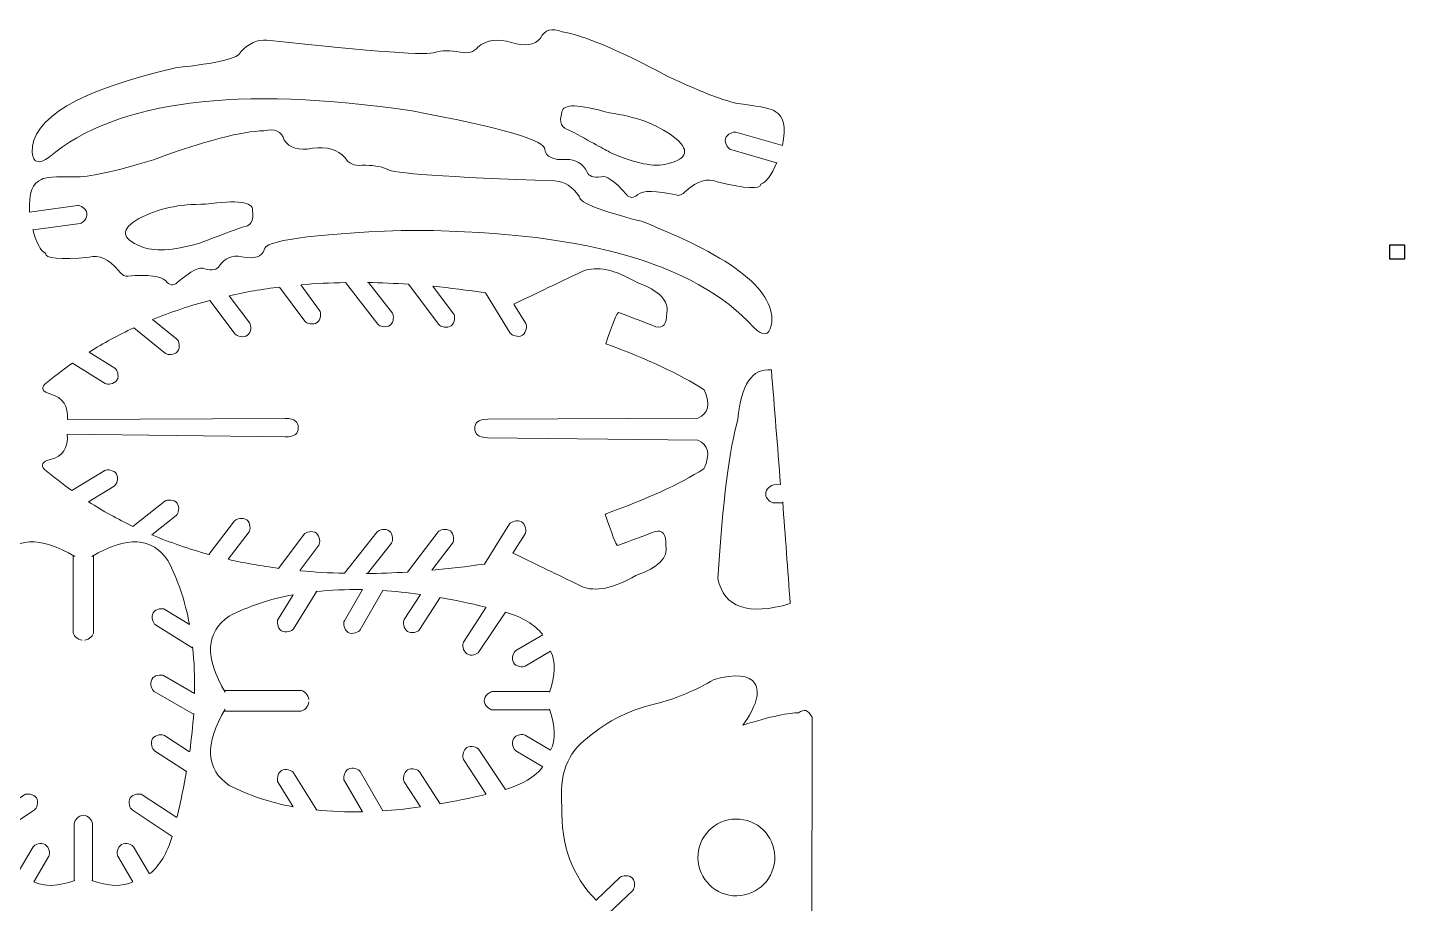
# Model space of a CAD drawing. Header units: inches. Extents: x -21 to 9.5, y -5.9 to 17.7.
# Drawn here: x -6.04 to 9.49, y 7.78 to 17.67 of the extents above; entities that cross this region are included whole.
import ezdxf

# ---------------------------------------------------------------- set-up
doc = ezdxf.new("R2010")
doc.units = ezdxf.units.IN
doc.header["$MEASUREMENT"] = 0
doc.header["$XCLIPFRAME"] = 0
doc.layers.add('Layer 1', color=7, linetype='Continuous')
picture_1 = doc.add_image_def('image1.png', size_in_pixel=(864, 847))

msp = doc.modelspace()

# ---------------------------------------------------------------- linework, layer by layer
at = {"layer": 'Layer 1', "color": 1, "lineweight": 9}
for points, knots in [([(2.475, 16.333), (2.52, 16.552), (2.49, 16.663), (2.394, 16.717), (2.394, 16.717), (2.365, 16.746), (2.245, 16.773), (2.033, 16.799), (2.033, 16.799), (1.877, 16.814), (1.591, 16.921), (1.175, 17.117), (1.175, 17.117), (0.623, 17.414), (0.228, 17.58), (-0.01, 17.616), (-0.01, 17.616), (-0.127, 17.665), (-0.208, 17.642), (-0.252, 17.544), (-0.252, 17.544), (-0.32, 17.464), (-0.43, 17.449), (-0.581, 17.498), (-0.581, 17.498), (-0.736, 17.544), (-0.862, 17.526), (-0.959, 17.445), (-0.959, 17.445), (-1.004, 17.386), (-1.07, 17.368), (-1.159, 17.388), (-1.159, 17.388), (-1.271, 17.408), (-1.367, 17.407), (-1.448, 17.385), (-1.448, 17.385), (-1.494, 17.345), (-2.125, 17.391), (-3.339, 17.523), (-3.339, 17.523), (-3.446, 17.532), (-3.546, 17.486), (-3.639, 17.384), (-3.639, 17.384), (-3.65, 17.319), (-3.893, 17.261), (-4.369, 17.211), (-4.369, 17.211), (-5.463, 16.956), (-6.001, 16.638), (-5.985, 16.255), (-5.985, 16.255), (-5.976, 16.135), (-5.912, 16.118), (-5.793, 16.203), (-5.793, 16.203), (-5.036, 16.841), (-3.672, 17.015), (-1.701, 16.724)], [0, 0, 0, 0, 0.066667, 0.066667, 0.066667, 0.066667, 0.133333, 0.133333, 0.133333, 0.133333, 0.2, 0.2, 0.2, 0.2, 0.266667, 0.266667, 0.266667, 0.266667, 0.333333, 0.333333, 0.333333, 0.333333, 0.4, 0.4, 0.4, 0.4, 0.466667, 0.466667, 0.466667, 0.466667, 0.533333, 0.533333, 0.533333, 0.533333, 0.6, 0.6, 0.6, 0.6, 0.666667, 0.666667, 0.666667, 0.666667, 0.733333, 0.733333, 0.733333, 0.733333, 0.8, 0.8, 0.8, 0.8, 0.866667, 0.866667, 0.866667, 0.866667, 0.933333, 0.933333, 0.933333, 0.933333, 1, 1, 1, 1]), ([(1.176, 16.128), (1.412, 16.184), (1.435, 16.286), (1.244, 16.435), (1.244, 16.435), (1.056, 16.576), (0.816, 16.665), (0.523, 16.701), (0.523, 16.701), (0.175, 16.804), (-0.003, 16.807), (-0.012, 16.709), (-0.012, 16.709), (-0.047, 16.595), (-0.017, 16.527), (0.079, 16.505), (0.079, 16.505), (0.318, 16.373), (0.471, 16.289), (0.54, 16.252), (0.54, 16.252), (0.819, 16.129), (1.031, 16.087), (1.176, 16.128)], [0, 0, 0, 0, 0.166667, 0.166667, 0.166667, 0.166667, 0.333333, 0.333333, 0.333333, 0.333333, 0.5, 0.5, 0.5, 0.5, 0.666667, 0.666667, 0.666667, 0.666667, 0.833333, 0.833333, 0.833333, 0.833333, 1, 1, 1, 1]), ([(-1.701, 16.724), (-0.685, 16.534), (-0.186, 16.389), (-0.204, 16.288), (-0.204, 16.288), (-0.192, 16.205), (-0.112, 16.167), (0.037, 16.175), (0.037, 16.175), (0.145, 16.179), (0.223, 16.132), (0.272, 16.034), (0.272, 16.034), (0.289, 15.988), (0.341, 15.97), (0.429, 15.979), (0.429, 15.979), (0.484, 16.003), (0.579, 15.937), (0.715, 15.781), (0.715, 15.781), (0.753, 15.738), (0.796, 15.738), (0.845, 15.781), (0.845, 15.781), (0.904, 15.829), (1.048, 15.827), (1.276, 15.776), (1.276, 15.776), (1.303, 15.761), (1.34, 15.776), (1.389, 15.823), (1.389, 15.823), (1.515, 15.935), (1.632, 15.969), (1.738, 15.924), (1.738, 15.924), (2.065, 15.846), (2.229, 15.837), (2.231, 15.897), (2.231, 15.897), (2.29, 15.916), (2.35, 15.998), (2.41, 16.143)], [0, 0, 0, 0, 0.090909, 0.090909, 0.090909, 0.090909, 0.181818, 0.181818, 0.181818, 0.181818, 0.272727, 0.272727, 0.272727, 0.272727, 0.363636, 0.363636, 0.363636, 0.363636, 0.454545, 0.454545, 0.454545, 0.454545, 0.545455, 0.545455, 0.545455, 0.545455, 0.636364, 0.636364, 0.636364, 0.636364, 0.727273, 0.727273, 0.727273, 0.727273, 0.818182, 0.818182, 0.818182, 0.818182, 0.909091, 0.909091, 0.909091, 0.909091, 1, 1, 1, 1]), ([(-6.015, 15.583), (-6.028, 15.806), (-5.982, 15.912), (-5.879, 15.951), (-5.879, 15.951), (-5.847, 15.976), (-5.724, 15.986), (-5.511, 15.981), (-5.511, 15.981), (-5.354, 15.974), (-5.056, 16.039), (-4.616, 16.174), (-4.616, 16.174), (-4.028, 16.389), (-3.613, 16.498), (-3.373, 16.499), (-3.373, 16.499), (-3.25, 16.532), (-3.173, 16.497), (-3.142, 16.394), (-3.142, 16.394), (-3.087, 16.305), (-2.98, 16.274), (-2.823, 16.302), (-2.823, 16.302), (-2.664, 16.325), (-2.542, 16.289), (-2.457, 16.195), (-2.457, 16.195), (-2.421, 16.131), (-2.358, 16.103), (-2.267, 16.111), (-2.267, 16.111), (-2.154, 16.114), (-2.058, 16.099), (-1.982, 16.067), (-1.982, 16.067), (-1.941, 16.021), (-1.311, 15.977), (-0.09, 15.934), (-0.09, 15.934), (0.017, 15.928), (0.109, 15.868), (0.187, 15.754), (0.187, 15.754), (0.189, 15.688), (0.421, 15.596), (0.885, 15.479), (0.885, 15.479), (1.932, 15.071), (2.419, 14.679), (2.349, 14.303), (2.349, 14.303), (2.322, 14.186), (2.256, 14.177), (2.151, 14.279), (2.151, 14.279), (1.492, 15.018), (0.167, 15.384), (-1.825, 15.376)], [0, 0, 0, 0, 0.066667, 0.066667, 0.066667, 0.066667, 0.133333, 0.133333, 0.133333, 0.133333, 0.2, 0.2, 0.2, 0.2, 0.266667, 0.266667, 0.266667, 0.266667, 0.333333, 0.333333, 0.333333, 0.333333, 0.4, 0.4, 0.4, 0.4, 0.466667, 0.466667, 0.466667, 0.466667, 0.533333, 0.533333, 0.533333, 0.533333, 0.6, 0.6, 0.6, 0.6, 0.666667, 0.666667, 0.666667, 0.666667, 0.733333, 0.733333, 0.733333, 0.733333, 0.8, 0.8, 0.8, 0.8, 0.866667, 0.866667, 0.866667, 0.866667, 0.933333, 0.933333, 0.933333, 0.933333, 1, 1, 1, 1]), ([(2.475, 16.333), (2.475, 16.333), (1.951, 16.484), (1.951, 16.484), (1.951, 16.484), (1.923, 16.492), (1.849, 16.465), (1.834, 16.411), (1.834, 16.411), (1.834, 16.411), (1.834, 16.411), (1.834, 16.411), (1.834, 16.411), (1.818, 16.357), (1.866, 16.295), (1.894, 16.287), (1.894, 16.287), (1.894, 16.287), (2.408, 16.139), (2.408, 16.139)], [0, 0, 0, 0, 0.2, 0.2, 0.2, 0.2, 0.4, 0.4, 0.4, 0.4, 0.6, 0.6, 0.6, 0.6, 0.8, 0.8, 0.8, 0.8, 1, 1, 1, 1]), ([(-4.758, 15.195), (-4.984, 15.284), (-4.992, 15.389), (-4.781, 15.509), (-4.781, 15.509), (-4.575, 15.622), (-4.325, 15.676), (-4.03, 15.67), (-4.03, 15.67), (-3.671, 15.722), (-3.494, 15.699), (-3.5, 15.602), (-3.5, 15.602), (-3.481, 15.484), (-3.52, 15.42), (-3.618, 15.413), (-3.618, 15.413), (-3.873, 15.316), (-4.037, 15.254), (-4.11, 15.228), (-4.11, 15.228), (-4.404, 15.145), (-4.62, 15.134), (-4.758, 15.195)], [0, 0, 0, 0, 0.166667, 0.166667, 0.166667, 0.166667, 0.333333, 0.333333, 0.333333, 0.333333, 0.5, 0.5, 0.5, 0.5, 0.666667, 0.666667, 0.666667, 0.666667, 0.833333, 0.833333, 0.833333, 0.833333, 1, 1, 1, 1]), ([(-6.015, 15.583), (-6.015, 15.583), (-5.474, 15.658), (-5.474, 15.658), (-5.474, 15.658), (-5.445, 15.662), (-5.376, 15.625), (-5.368, 15.569), (-5.368, 15.569), (-5.368, 15.569), (-5.368, 15.569), (-5.368, 15.569), (-5.368, 15.569), (-5.361, 15.513), (-5.417, 15.458), (-5.446, 15.454), (-5.446, 15.454), (-5.446, 15.454), (-5.976, 15.381), (-5.976, 15.381)], [0, 0, 0, 0, 0.2, 0.2, 0.2, 0.2, 0.4, 0.4, 0.4, 0.4, 0.6, 0.6, 0.6, 0.6, 0.8, 0.8, 0.8, 0.8, 1, 1, 1, 1]), ([(-1.825, 15.376), (-2.858, 15.333), (-3.373, 15.26), (-3.369, 15.157), (-3.369, 15.157), (-3.392, 15.077), (-3.477, 15.05), (-3.623, 15.079), (-3.623, 15.079), (-3.73, 15.099), (-3.814, 15.064), (-3.876, 14.974), (-3.876, 14.974), (-3.899, 14.931), (-3.954, 14.92), (-4.04, 14.942), (-4.04, 14.942), (-4.09, 14.973), (-4.194, 14.921), (-4.351, 14.786), (-4.351, 14.786), (-4.394, 14.749), (-4.437, 14.755), (-4.48, 14.805), (-4.48, 14.805), (-4.531, 14.861), (-4.674, 14.879), (-4.907, 14.861), (-4.907, 14.861), (-4.936, 14.85), (-4.97, 14.871), (-5.012, 14.923), (-5.012, 14.923), (-5.121, 15.053), (-5.231, 15.103), (-5.343, 15.073), (-5.343, 15.073), (-5.677, 15.043), (-5.841, 15.057), (-5.835, 15.117), (-5.835, 15.117), (-5.89, 15.144), (-5.938, 15.233), (-5.977, 15.385)], [0, 0, 0, 0, 0.090909, 0.090909, 0.090909, 0.090909, 0.181818, 0.181818, 0.181818, 0.181818, 0.272727, 0.272727, 0.272727, 0.272727, 0.363636, 0.363636, 0.363636, 0.363636, 0.454545, 0.454545, 0.454545, 0.454545, 0.545455, 0.545455, 0.545455, 0.545455, 0.636364, 0.636364, 0.636364, 0.636364, 0.727273, 0.727273, 0.727273, 0.727273, 0.818182, 0.818182, 0.818182, 0.818182, 0.909091, 0.909091, 0.909091, 0.909091, 1, 1, 1, 1]), ([(1.17, 14.445), (1.198, 14.583), (1.086, 14.697), (0.836, 14.787), (0.836, 14.787), (0.584, 14.936), (0.38, 14.979), (0.224, 14.915), (0.224, 14.915), (-0.1, 14.761), (-0.23, 14.699), (-0.554, 14.545)], [0, 0, 0, 0, 0.333333, 0.333333, 0.333333, 0.333333, 0.666667, 0.666667, 0.666667, 0.666667, 1, 1, 1, 1]), ([(-2.957, 14.761), (-2.957, 14.761), (-2.744, 14.472), (-2.744, 14.472), (-2.744, 14.472), (-2.727, 14.448), (-2.726, 14.37), (-2.772, 14.336), (-2.772, 14.336), (-2.772, 14.336), (-2.772, 14.336), (-2.772, 14.336), (-2.772, 14.336), (-2.817, 14.303), (-2.892, 14.326), (-2.909, 14.35), (-2.909, 14.35), (-2.909, 14.35), (-3.195, 14.736), (-3.195, 14.736)], [0, 0, 0, 0, 0.2, 0.2, 0.2, 0.2, 0.4, 0.4, 0.4, 0.4, 0.6, 0.6, 0.6, 0.6, 0.8, 0.8, 0.8, 0.8, 1, 1, 1, 1]), ([(-2.192, 14.787), (-2.192, 14.787), (-1.924, 14.443), (-1.924, 14.443), (-1.924, 14.443), (-1.906, 14.42), (-1.904, 14.341), (-1.949, 14.307), (-1.949, 14.307), (-1.949, 14.307), (-1.949, 14.307), (-1.949, 14.307), (-1.949, 14.307), (-1.993, 14.272), (-2.069, 14.294), (-2.086, 14.316), (-2.086, 14.316), (-2.086, 14.316), (-2.453, 14.787), (-2.453, 14.787)], [0, 0, 0, 0, 0.2, 0.2, 0.2, 0.2, 0.4, 0.4, 0.4, 0.4, 0.6, 0.6, 0.6, 0.6, 0.8, 0.8, 0.8, 0.8, 1, 1, 1, 1]), ([(-1.466, 14.745), (-1.466, 14.745), (-1.234, 14.436), (-1.234, 14.436), (-1.234, 14.436), (-1.217, 14.413), (-1.216, 14.334), (-1.262, 14.3), (-1.262, 14.3), (-1.262, 14.3), (-1.262, 14.3), (-1.262, 14.3), (-1.262, 14.3), (-1.307, 14.266), (-1.382, 14.29), (-1.399, 14.313), (-1.399, 14.313), (-1.399, 14.313), (-1.74, 14.768), (-1.74, 14.768)], [0, 0, 0, 0, 0.2, 0.2, 0.2, 0.2, 0.4, 0.4, 0.4, 0.4, 0.6, 0.6, 0.6, 0.6, 0.8, 0.8, 0.8, 0.8, 1, 1, 1, 1]), ([(-3.764, 14.639), (-3.764, 14.639), (-3.531, 14.329), (-3.531, 14.329), (-3.531, 14.329), (-3.514, 14.306), (-3.513, 14.227), (-3.558, 14.193), (-3.558, 14.193), (-3.558, 14.193), (-3.558, 14.193), (-3.558, 14.193), (-3.558, 14.193), (-3.603, 14.159), (-3.678, 14.182), (-3.695, 14.205), (-3.695, 14.205), (-3.695, 14.205), (-3.981, 14.586), (-3.981, 14.586)], [0, 0, 0, 0, 0.2, 0.2, 0.2, 0.2, 0.4, 0.4, 0.4, 0.4, 0.6, 0.6, 0.6, 0.6, 0.8, 0.8, 0.8, 0.8, 1, 1, 1, 1]), ([(-0.554, 14.545), (-0.554, 14.545), (-0.419, 14.325), (-0.419, 14.325), (-0.419, 14.325), (-0.404, 14.3), (-0.41, 14.222), (-0.458, 14.192), (-0.458, 14.192), (-0.458, 14.192), (-0.458, 14.192), (-0.458, 14.192), (-0.458, 14.192), (-0.506, 14.163), (-0.579, 14.192), (-0.594, 14.217), (-0.594, 14.217), (-0.594, 14.217), (-0.873, 14.67), (-0.873, 14.67)], [0, 0, 0, 0, 0.2, 0.2, 0.2, 0.2, 0.4, 0.4, 0.4, 0.4, 0.6, 0.6, 0.6, 0.6, 0.8, 0.8, 0.8, 0.8, 1, 1, 1, 1]), ([(1.521, 13.257), (1.642, 13.305), (1.666, 13.412), (1.593, 13.578), (1.593, 13.578), (1.316, 13.754), (0.946, 13.927), (0.484, 14.097), (0.484, 14.097), (0.561, 14.328), (0.608, 14.446), (0.626, 14.45), (0.626, 14.45), (0.767, 14.397), (0.908, 14.343), (1.049, 14.289), (1.049, 14.289), (1.131, 14.267), (1.172, 14.319), (1.17, 14.445)], [0, 0, 0, 0, 0.2, 0.2, 0.2, 0.2, 0.4, 0.4, 0.4, 0.4, 0.6, 0.6, 0.6, 0.6, 0.8, 0.8, 0.8, 0.8, 1, 1, 1, 1]), ([(-4.628, 14.369), (-4.628, 14.369), (-4.353, 14.147), (-4.353, 14.147), (-4.353, 14.147), (-4.33, 14.13), (-4.31, 14.054), (-4.345, 14.01), (-4.345, 14.01), (-4.345, 14.01), (-4.345, 14.01), (-4.345, 14.01), (-4.345, 14.01), (-4.381, 13.966), (-4.459, 13.969), (-4.482, 13.987), (-4.482, 13.987), (-4.482, 13.987), (-4.84, 14.276), (-4.84, 14.276)], [0, 0, 0, 0, 0.2, 0.2, 0.2, 0.2, 0.4, 0.4, 0.4, 0.4, 0.6, 0.6, 0.6, 0.6, 0.8, 0.8, 0.8, 0.8, 1, 1, 1, 1]), ([(-5.343, 14.002), (-5.343, 14.002), (-5.054, 13.822), (-5.054, 13.822), (-5.054, 13.822), (-5.029, 13.807), (-5, 13.734), (-5.03, 13.686), (-5.03, 13.686), (-5.03, 13.686), (-5.03, 13.686), (-5.03, 13.686), (-5.03, 13.686), (-5.06, 13.638), (-5.138, 13.633), (-5.162, 13.648), (-5.162, 13.648), (-5.162, 13.648), (-5.531, 13.878), (-5.531, 13.878)], [0, 0, 0, 0, 0.2, 0.2, 0.2, 0.2, 0.4, 0.4, 0.4, 0.4, 0.6, 0.6, 0.6, 0.6, 0.8, 0.8, 0.8, 0.8, 1, 1, 1, 1]), ([(2.35, 13.802), (2.132, 13.821), (2.006, 13.636), (1.973, 13.247), (1.973, 13.247), (1.877, 12.916), (1.802, 12.316), (1.747, 11.445), (1.747, 11.445), (1.816, 11.119), (2.088, 11.025), (2.563, 11.164)], [0, 0, 0, 0, 0.333333, 0.333333, 0.333333, 0.333333, 0.666667, 0.666667, 0.666667, 0.666667, 1, 1, 1, 1]), ([(-5.842, 13.641), (-5.891, 13.591), (-5.868, 13.553), (-5.775, 13.527), (-5.775, 13.527), (-5.639, 13.49), (-5.577, 13.395), (-5.588, 13.241)], [0, 0, 0, 0, 0.5, 0.5, 0.5, 0.5, 1, 1, 1, 1]), ([(-2.985, 13.146), (-2.985, 13.146), (-2.985, 13.152), (-2.985, 13.152), (-2.985, 13.152), (-2.986, 13.208), (-3.02, 13.254), (-3.131, 13.254), (-3.131, 13.254), (-3.131, 13.254), (-5.588, 13.241), (-5.588, 13.241)], [0, 0, 0, 0, 0.333333, 0.333333, 0.333333, 0.333333, 0.666667, 0.666667, 0.666667, 0.666667, 1, 1, 1, 1]), ([(1.521, 13.257), (1.521, 13.257), (-0.849, 13.245), (-0.849, 13.245), (-0.849, 13.245), (-0.96, 13.244), (-0.994, 13.198), (-0.994, 13.141), (-0.994, 13.141), (-0.994, 13.141), (-0.994, 13.141), (-0.994, 13.141)], [0, 0, 0, 0, 0.333333, 0.333333, 0.333333, 0.333333, 0.666667, 0.666667, 0.666667, 0.666667, 1, 1, 1, 1]), ([(-5.846, 12.678), (-5.894, 12.728), (-5.871, 12.766), (-5.777, 12.791), (-5.777, 12.791), (-5.641, 12.827), (-5.579, 12.921), (-5.589, 13.076)], [0, 0, 0, 0, 0.5, 0.5, 0.5, 0.5, 1, 1, 1, 1]), ([(-2.985, 13.146), (-2.985, 13.146), (-2.985, 13.146), (-2.985, 13.146), (-2.985, 13.146), (-2.986, 13.089), (-3.021, 13.043), (-3.132, 13.045), (-3.132, 13.045), (-3.132, 13.045), (-5.589, 13.076), (-5.589, 13.076)], [0, 0, 0, 0, 0.333333, 0.333333, 0.333333, 0.333333, 0.666667, 0.666667, 0.666667, 0.666667, 1, 1, 1, 1]), ([(1.52, 13.007), (1.52, 13.007), (-0.85, 13.036), (-0.85, 13.036), (-0.85, 13.036), (-0.961, 13.038), (-0.995, 13.085), (-0.994, 13.141), (-0.994, 13.141), (-0.994, 13.141), (-0.994, 13.141), (-0.994, 13.141)], [0, 0, 0, 0, 0.333333, 0.333333, 0.333333, 0.333333, 0.666667, 0.666667, 0.666667, 0.666667, 1, 1, 1, 1]), ([(1.52, 13.007), (1.641, 12.957), (1.664, 12.85), (1.59, 12.685), (1.59, 12.685), (1.311, 12.511), (0.94, 12.341), (0.477, 12.175), (0.477, 12.175), (0.552, 11.943), (0.598, 11.824), (0.616, 11.82), (0.616, 11.82), (0.757, 11.872), (0.899, 11.925), (1.04, 11.978), (1.04, 11.978), (1.123, 11.999), (1.163, 11.947), (1.161, 11.821)], [0, 0, 0, 0, 0.2, 0.2, 0.2, 0.2, 0.4, 0.4, 0.4, 0.4, 0.6, 0.6, 0.6, 0.6, 0.8, 0.8, 0.8, 0.8, 1, 1, 1, 1]), ([(-5.349, 12.313), (-5.349, 12.313), (-5.059, 12.491), (-5.059, 12.491), (-5.059, 12.491), (-5.034, 12.506), (-5.004, 12.578), (-5.034, 12.626), (-5.034, 12.626), (-5.034, 12.626), (-5.034, 12.626), (-5.034, 12.626), (-5.034, 12.626), (-5.063, 12.675), (-5.142, 12.681), (-5.166, 12.666), (-5.166, 12.666), (-5.166, 12.666), (-5.537, 12.439), (-5.537, 12.439)], [0, 0, 0, 0, 0.2, 0.2, 0.2, 0.2, 0.4, 0.4, 0.4, 0.4, 0.6, 0.6, 0.6, 0.6, 0.8, 0.8, 0.8, 0.8, 1, 1, 1, 1]), ([(2.479, 12.301), (2.479, 12.301), (2.38, 12.3), (2.38, 12.3), (2.38, 12.3), (2.351, 12.299), (2.287, 12.345), (2.286, 12.402), (2.286, 12.402), (2.286, 12.402), (2.286, 12.402), (2.286, 12.402), (2.286, 12.402), (2.286, 12.458), (2.349, 12.504), (2.378, 12.505), (2.378, 12.505), (2.378, 12.505), (2.453, 12.509), (2.453, 12.509)], [0, 0, 0, 0, 0.2, 0.2, 0.2, 0.2, 0.4, 0.4, 0.4, 0.4, 0.6, 0.6, 0.6, 0.6, 0.8, 0.8, 0.8, 0.8, 1, 1, 1, 1]), ([(-4.637, 11.94), (-4.637, 11.94), (-4.36, 12.16), (-4.36, 12.16), (-4.36, 12.16), (-4.338, 12.178), (-4.317, 12.254), (-4.352, 12.298), (-4.352, 12.298), (-4.352, 12.298), (-4.352, 12.298), (-4.352, 12.298), (-4.352, 12.298), (-4.387, 12.342), (-4.465, 12.339), (-4.488, 12.321), (-4.488, 12.321), (-4.488, 12.321), (-4.849, 12.035), (-4.849, 12.035)], [0, 0, 0, 0, 0.2, 0.2, 0.2, 0.2, 0.4, 0.4, 0.4, 0.4, 0.6, 0.6, 0.6, 0.6, 0.8, 0.8, 0.8, 0.8, 1, 1, 1, 1]), ([(-3.775, 11.664), (-3.775, 11.664), (-3.54, 11.973), (-3.54, 11.973), (-3.54, 11.973), (-3.522, 11.996), (-3.521, 12.074), (-3.566, 12.108), (-3.566, 12.108), (-3.566, 12.108), (-3.566, 12.108), (-3.566, 12.108), (-3.566, 12.108), (-3.611, 12.143), (-3.686, 12.12), (-3.703, 12.097), (-3.703, 12.097), (-3.703, 12.097), (-3.992, 11.719), (-3.992, 11.719)], [0, 0, 0, 0, 0.2, 0.2, 0.2, 0.2, 0.4, 0.4, 0.4, 0.4, 0.6, 0.6, 0.6, 0.6, 0.8, 0.8, 0.8, 0.8, 1, 1, 1, 1]), ([(-0.565, 11.735), (-0.565, 11.735), (-0.428, 11.953), (-0.428, 11.953), (-0.428, 11.953), (-0.412, 11.978), (-0.418, 12.056), (-0.466, 12.086), (-0.466, 12.086), (-0.466, 12.086), (-0.466, 12.086), (-0.466, 12.086), (-0.466, 12.086), (-0.514, 12.116), (-0.587, 12.087), (-0.602, 12.063), (-0.602, 12.063), (-0.602, 12.063), (-0.885, 11.611), (-0.885, 11.611)], [0, 0, 0, 0, 0.2, 0.2, 0.2, 0.2, 0.4, 0.4, 0.4, 0.4, 0.6, 0.6, 0.6, 0.6, 0.8, 0.8, 0.8, 0.8, 1, 1, 1, 1]), ([(-2.969, 11.536), (-2.969, 11.536), (-2.754, 11.824), (-2.754, 11.824), (-2.754, 11.824), (-2.737, 11.847), (-2.736, 11.925), (-2.781, 11.959), (-2.781, 11.959), (-2.781, 11.959), (-2.781, 11.959), (-2.781, 11.959), (-2.781, 11.959), (-2.826, 11.993), (-2.901, 11.97), (-2.918, 11.947), (-2.918, 11.947), (-2.918, 11.947), (-3.206, 11.562), (-3.206, 11.562)], [0, 0, 0, 0, 0.2, 0.2, 0.2, 0.2, 0.4, 0.4, 0.4, 0.4, 0.6, 0.6, 0.6, 0.6, 0.8, 0.8, 0.8, 0.8, 1, 1, 1, 1]), ([(-2.204, 11.504), (-2.204, 11.504), (-1.934, 11.847), (-1.934, 11.847), (-1.934, 11.847), (-1.916, 11.869), (-1.913, 11.948), (-1.957, 11.983), (-1.957, 11.983), (-1.957, 11.983), (-1.957, 11.983), (-1.957, 11.983), (-1.957, 11.983), (-2.002, 12.018), (-2.077, 11.997), (-2.095, 11.974), (-2.095, 11.974), (-2.095, 11.974), (-2.465, 11.506), (-2.465, 11.506)], [0, 0, 0, 0, 0.2, 0.2, 0.2, 0.2, 0.4, 0.4, 0.4, 0.4, 0.6, 0.6, 0.6, 0.6, 0.8, 0.8, 0.8, 0.8, 1, 1, 1, 1]), ([(-1.478, 11.541), (-1.478, 11.541), (-1.244, 11.848), (-1.244, 11.848), (-1.244, 11.848), (-1.227, 11.871), (-1.225, 11.95), (-1.27, 11.984), (-1.27, 11.984), (-1.27, 11.984), (-1.27, 11.984), (-1.27, 11.984), (-1.27, 11.984), (-1.315, 12.018), (-1.391, 11.996), (-1.408, 11.973), (-1.408, 11.973), (-1.408, 11.973), (-1.752, 11.52), (-1.752, 11.52)], [0, 0, 0, 0, 0.2, 0.2, 0.2, 0.2, 0.4, 0.4, 0.4, 0.4, 0.6, 0.6, 0.6, 0.6, 0.8, 0.8, 0.8, 0.8, 1, 1, 1, 1]), ([(-6.605, 10.928), (-6.556, 11.195), (-6.474, 11.436), (-6.363, 11.65), (-6.363, 11.65), (-6.185, 11.914), (-5.898, 11.93), (-5.504, 11.696)], [0, 0, 0, 0, 0.5, 0.5, 0.5, 0.5, 1, 1, 1, 1]), ([(-4.212, 10.928), (-4.261, 11.195), (-4.343, 11.436), (-4.454, 11.65), (-4.454, 11.65), (-4.632, 11.914), (-4.919, 11.93), (-5.313, 11.696)], [0, 0, 0, 0, 0.5, 0.5, 0.5, 0.5, 1, 1, 1, 1]), ([(1.161, 11.821), (1.187, 11.682), (1.075, 11.569), (0.823, 11.482), (0.823, 11.482), (0.57, 11.334), (0.366, 11.293), (0.211, 11.358), (0.211, 11.358), (-0.112, 11.515), (-0.241, 11.578), (-0.565, 11.735)], [0, 0, 0, 0, 0.333333, 0.333333, 0.333333, 0.333333, 0.666667, 0.666667, 0.666667, 0.666667, 1, 1, 1, 1]), ([(-5.421, 10.751), (-5.421, 10.751), (-5.421, 10.751), (-5.421, 10.751), (-5.421, 10.751), (-5.478, 10.751), (-5.524, 10.815), (-5.524, 10.844), (-5.524, 10.844), (-5.524, 10.844), (-5.524, 11.708), (-5.524, 11.708)], [0, 0, 0, 0, 0.333333, 0.333333, 0.333333, 0.333333, 0.666667, 0.666667, 0.666667, 0.666667, 1, 1, 1, 1]), ([(-5.396, 10.751), (-5.396, 10.751), (-5.396, 10.751), (-5.396, 10.751), (-5.396, 10.751), (-5.339, 10.751), (-5.293, 10.815), (-5.293, 10.844), (-5.293, 10.844), (-5.293, 10.844), (-5.293, 11.708), (-5.293, 11.708)], [0, 0, 0, 0, 0.333333, 0.333333, 0.333333, 0.333333, 0.666667, 0.666667, 0.666667, 0.666667, 1, 1, 1, 1]), ([(-3.041, 11.264), (-3.308, 11.215), (-3.549, 11.134), (-3.764, 11.023), (-3.764, 11.023), (-4.028, 10.844), (-4.043, 10.558), (-3.81, 10.163)], [0, 0, 0, 0, 0.5, 0.5, 0.5, 0.5, 1, 1, 1, 1]), ([(-3.041, 11.264), (-3.041, 11.264), (-3.213, 10.989), (-3.213, 10.989), (-3.213, 10.989), (-3.228, 10.965), (-3.222, 10.886), (-3.174, 10.856), (-3.174, 10.856), (-3.174, 10.856), (-3.174, 10.856), (-3.174, 10.856), (-3.174, 10.856), (-3.126, 10.826), (-3.053, 10.856), (-3.038, 10.88), (-3.038, 10.88), (-3.038, 10.88), (-2.775, 11.303), (-2.775, 11.303)], [0, 0, 0, 0, 0.2, 0.2, 0.2, 0.2, 0.4, 0.4, 0.4, 0.4, 0.6, 0.6, 0.6, 0.6, 0.8, 0.8, 0.8, 0.8, 1, 1, 1, 1]), ([(-2.262, 11.322), (-2.262, 11.322), (-2.465, 10.971), (-2.465, 10.971), (-2.465, 10.971), (-2.479, 10.946), (-2.471, 10.868), (-2.422, 10.839), (-2.422, 10.839), (-2.422, 10.839), (-2.422, 10.839), (-2.422, 10.839), (-2.422, 10.839), (-2.373, 10.811), (-2.301, 10.843), (-2.287, 10.868), (-2.287, 10.868), (-2.287, 10.868), (-2.031, 11.312), (-2.031, 11.312)], [0, 0, 0, 0, 0.2, 0.2, 0.2, 0.2, 0.4, 0.4, 0.4, 0.4, 0.6, 0.6, 0.6, 0.6, 0.8, 0.8, 0.8, 0.8, 1, 1, 1, 1]), ([(-1.606, 11.267), (-1.606, 11.267), (-1.79, 10.983), (-1.79, 10.983), (-1.79, 10.983), (-1.805, 10.959), (-1.801, 10.88), (-1.753, 10.849), (-1.753, 10.849), (-1.753, 10.849), (-1.753, 10.849), (-1.753, 10.849), (-1.753, 10.849), (-1.706, 10.819), (-1.633, 10.847), (-1.617, 10.871), (-1.617, 10.871), (-1.617, 10.871), (-1.383, 11.232), (-1.383, 11.232)], [0, 0, 0, 0, 0.2, 0.2, 0.2, 0.2, 0.4, 0.4, 0.4, 0.4, 0.6, 0.6, 0.6, 0.6, 0.8, 0.8, 0.8, 0.8, 1, 1, 1, 1]), ([(-4.212, 10.928), (-4.212, 10.928), (-4.488, 11.099), (-4.488, 11.099), (-4.488, 11.099), (-4.512, 11.115), (-4.59, 11.109), (-4.62, 11.061), (-4.62, 11.061), (-4.62, 11.061), (-4.62, 11.061), (-4.62, 11.061), (-4.62, 11.061), (-4.65, 11.013), (-4.621, 10.94), (-4.596, 10.925), (-4.596, 10.925), (-4.596, 10.925), (-4.174, 10.662), (-4.174, 10.662)], [0, 0, 0, 0, 0.2, 0.2, 0.2, 0.2, 0.4, 0.4, 0.4, 0.4, 0.6, 0.6, 0.6, 0.6, 0.8, 0.8, 0.8, 0.8, 1, 1, 1, 1]), ([(-0.865, 11.124), (-0.865, 11.124), (-1.12, 10.73), (-1.12, 10.73), (-1.12, 10.73), (-1.136, 10.706), (-1.132, 10.628), (-1.084, 10.597), (-1.084, 10.597), (-1.084, 10.597), (-1.084, 10.597), (-1.084, 10.597), (-1.084, 10.597), (-1.037, 10.566), (-0.964, 10.595), (-0.948, 10.619), (-0.948, 10.619), (-0.948, 10.619), (-0.649, 11.069), (-0.649, 11.069)], [0, 0, 0, 0, 0.2, 0.2, 0.2, 0.2, 0.4, 0.4, 0.4, 0.4, 0.6, 0.6, 0.6, 0.6, 0.8, 0.8, 0.8, 0.8, 1, 1, 1, 1]), ([(-0.227, 10.813), (-0.227, 10.813), (-0.531, 10.634), (-0.531, 10.634), (-0.531, 10.634), (-0.556, 10.619), (-0.587, 10.547), (-0.559, 10.498), (-0.559, 10.498), (-0.559, 10.498), (-0.559, 10.498), (-0.559, 10.498), (-0.559, 10.498), (-0.53, 10.45), (-0.452, 10.442), (-0.427, 10.457), (-0.427, 10.457), (-0.427, 10.457), (-0.139, 10.626), (-0.139, 10.626)], [0, 0, 0, 0, 0.2, 0.2, 0.2, 0.2, 0.4, 0.4, 0.4, 0.4, 0.6, 0.6, 0.6, 0.6, 0.8, 0.8, 0.8, 0.8, 1, 1, 1, 1]), ([(-4.154, 10.149), (-4.154, 10.149), (-4.506, 10.352), (-4.506, 10.352), (-4.506, 10.352), (-4.531, 10.366), (-4.609, 10.358), (-4.637, 10.309), (-4.637, 10.309), (-4.637, 10.309), (-4.637, 10.309), (-4.637, 10.309), (-4.637, 10.309), (-4.665, 10.26), (-4.633, 10.188), (-4.608, 10.173), (-4.608, 10.173), (-4.608, 10.173), (-4.165, 9.918), (-4.165, 9.918)], [0, 0, 0, 0, 0.2, 0.2, 0.2, 0.2, 0.4, 0.4, 0.4, 0.4, 0.6, 0.6, 0.6, 0.6, 0.8, 0.8, 0.8, 0.8, 1, 1, 1, 1]), ([(0.379, 7.813), (0.102, 8.09), (-0.027, 8.442), (-0.011, 8.871), (-0.011, 8.871), (-0.047, 9.225), (0.049, 9.484), (0.276, 9.649), (0.276, 9.649), (0.5, 9.842), (0.771, 9.974), (1.088, 10.044), (1.088, 10.044), (1.288, 10.098), (1.494, 10.186), (1.705, 10.308), (1.705, 10.308), (1.948, 10.373), (2.102, 10.359), (2.165, 10.263), (2.165, 10.263), (2.226, 10.159), (2.18, 10.002), (2.027, 9.793), (2.027, 9.793), (2.349, 9.891), (2.559, 9.937), (2.655, 9.93), (2.655, 9.93), (2.717, 9.981), (2.768, 9.965), (2.809, 9.881)], [0, 0, 0, 0, 0.125, 0.125, 0.125, 0.125, 0.25, 0.25, 0.25, 0.25, 0.375, 0.375, 0.375, 0.375, 0.5, 0.5, 0.5, 0.5, 0.625, 0.625, 0.625, 0.625, 0.75, 0.75, 0.75, 0.75, 0.875, 0.875, 0.875, 0.875, 1, 1, 1, 1]), ([(-2.865, 10.081), (-2.865, 10.081), (-2.865, 10.081), (-2.865, 10.081), (-2.865, 10.081), (-2.865, 10.137), (-2.928, 10.184), (-2.957, 10.184), (-2.957, 10.184), (-2.957, 10.184), (-3.822, 10.184), (-3.822, 10.184)], [0, 0, 0, 0, 0.333333, 0.333333, 0.333333, 0.333333, 0.666667, 0.666667, 0.666667, 0.666667, 1, 1, 1, 1]), ([(-0.888, 10.068), (-0.888, 10.068), (-0.888, 10.068), (-0.888, 10.068), (-0.888, 10.068), (-0.888, 10.124), (-0.824, 10.171), (-0.796, 10.171), (-0.796, 10.171), (-0.796, 10.171), (-0.15, 10.171), (-0.15, 10.171)], [0, 0, 0, 0, 0.333333, 0.333333, 0.333333, 0.333333, 0.666667, 0.666667, 0.666667, 0.666667, 1, 1, 1, 1]), ([(-3.041, 8.871), (-3.308, 8.921), (-3.549, 9.002), (-3.764, 9.113), (-3.764, 9.113), (-4.028, 9.292), (-4.043, 9.578), (-3.81, 9.973)], [0, 0, 0, 0, 0.5, 0.5, 0.5, 0.5, 1, 1, 1, 1]), ([(-2.865, 10.055), (-2.865, 10.055), (-2.865, 10.055), (-2.865, 10.055), (-2.865, 10.055), (-2.865, 9.998), (-2.928, 9.952), (-2.957, 9.952), (-2.957, 9.952), (-2.957, 9.952), (-3.822, 9.952), (-3.822, 9.952)], [0, 0, 0, 0, 0.333333, 0.333333, 0.333333, 0.333333, 0.666667, 0.666667, 0.666667, 0.666667, 1, 1, 1, 1]), ([(-0.888, 10.068), (-0.888, 10.068), (-0.888, 10.068), (-0.888, 10.068), (-0.888, 10.068), (-0.888, 10.011), (-0.824, 9.965), (-0.796, 9.965), (-0.796, 9.965), (-0.796, 9.965), (-0.15, 9.965), (-0.15, 9.965)], [0, 0, 0, 0, 0.333333, 0.333333, 0.333333, 0.333333, 0.666667, 0.666667, 0.666667, 0.666667, 1, 1, 1, 1]), ([(-4.21, 9.492), (-4.21, 9.492), (-4.494, 9.676), (-4.494, 9.676), (-4.494, 9.676), (-4.518, 9.692), (-4.596, 9.688), (-4.627, 9.64), (-4.627, 9.64), (-4.627, 9.64), (-4.627, 9.64), (-4.627, 9.64), (-4.627, 9.64), (-4.658, 9.593), (-4.63, 9.519), (-4.606, 9.504), (-4.606, 9.504), (-4.606, 9.504), (-4.245, 9.27), (-4.245, 9.27)], [0, 0, 0, 0, 0.2, 0.2, 0.2, 0.2, 0.4, 0.4, 0.4, 0.4, 0.6, 0.6, 0.6, 0.6, 0.8, 0.8, 0.8, 0.8, 1, 1, 1, 1]), ([(-0.227, 9.323), (-0.227, 9.323), (-0.531, 9.502), (-0.531, 9.502), (-0.531, 9.502), (-0.556, 9.517), (-0.587, 9.589), (-0.559, 9.638), (-0.559, 9.638), (-0.559, 9.638), (-0.559, 9.638), (-0.559, 9.638), (-0.559, 9.638), (-0.53, 9.686), (-0.452, 9.694), (-0.427, 9.679), (-0.427, 9.679), (-0.427, 9.679), (-0.139, 9.509), (-0.139, 9.509)], [0, 0, 0, 0, 0.2, 0.2, 0.2, 0.2, 0.4, 0.4, 0.4, 0.4, 0.6, 0.6, 0.6, 0.6, 0.8, 0.8, 0.8, 0.8, 1, 1, 1, 1]), ([(-0.865, 9.012), (-0.865, 9.012), (-1.12, 9.405), (-1.12, 9.405), (-1.12, 9.405), (-1.136, 9.429), (-1.132, 9.508), (-1.084, 9.539), (-1.084, 9.539), (-1.084, 9.539), (-1.084, 9.539), (-1.084, 9.539), (-1.084, 9.539), (-1.037, 9.57), (-0.964, 9.541), (-0.948, 9.517), (-0.948, 9.517), (-0.948, 9.517), (-0.649, 9.067), (-0.649, 9.067)], [0, 0, 0, 0, 0.2, 0.2, 0.2, 0.2, 0.4, 0.4, 0.4, 0.4, 0.6, 0.6, 0.6, 0.6, 0.8, 0.8, 0.8, 0.8, 1, 1, 1, 1]), ([(-2.262, 8.814), (-2.262, 8.814), (-2.465, 9.165), (-2.465, 9.165), (-2.465, 9.165), (-2.479, 9.19), (-2.471, 9.268), (-2.422, 9.296), (-2.422, 9.296), (-2.422, 9.296), (-2.422, 9.296), (-2.422, 9.296), (-2.422, 9.296), (-2.373, 9.325), (-2.301, 9.293), (-2.287, 9.268), (-2.287, 9.268), (-2.287, 9.268), (-2.031, 8.824), (-2.031, 8.824)], [0, 0, 0, 0, 0.2, 0.2, 0.2, 0.2, 0.4, 0.4, 0.4, 0.4, 0.6, 0.6, 0.6, 0.6, 0.8, 0.8, 0.8, 0.8, 1, 1, 1, 1]), ([(-1.606, 8.869), (-1.606, 8.869), (-1.79, 9.153), (-1.79, 9.153), (-1.79, 9.153), (-1.805, 9.177), (-1.801, 9.256), (-1.753, 9.287), (-1.753, 9.287), (-1.753, 9.287), (-1.753, 9.287), (-1.753, 9.287), (-1.753, 9.287), (-1.706, 9.317), (-1.633, 9.289), (-1.617, 9.265), (-1.617, 9.265), (-1.617, 9.265), (-1.383, 8.904), (-1.383, 8.904)], [0, 0, 0, 0, 0.2, 0.2, 0.2, 0.2, 0.4, 0.4, 0.4, 0.4, 0.6, 0.6, 0.6, 0.6, 0.8, 0.8, 0.8, 0.8, 1, 1, 1, 1]), ([(-3.041, 8.871), (-3.041, 8.871), (-3.213, 9.147), (-3.213, 9.147), (-3.213, 9.147), (-3.228, 9.171), (-3.222, 9.25), (-3.174, 9.28), (-3.174, 9.28), (-3.174, 9.28), (-3.174, 9.28), (-3.174, 9.28), (-3.174, 9.28), (-3.126, 9.31), (-3.053, 9.28), (-3.038, 9.256), (-3.038, 9.256), (-3.038, 9.256), (-2.775, 8.833), (-2.775, 8.833)], [0, 0, 0, 0, 0.2, 0.2, 0.2, 0.2, 0.4, 0.4, 0.4, 0.4, 0.6, 0.6, 0.6, 0.6, 0.8, 0.8, 0.8, 0.8, 1, 1, 1, 1]), ([(-6.464, 8.752), (-6.464, 8.752), (-6.071, 9.007), (-6.071, 9.007), (-6.071, 9.007), (-6.047, 9.023), (-5.969, 9.019), (-5.938, 8.971), (-5.938, 8.971), (-5.938, 8.971), (-5.938, 8.971), (-5.938, 8.971), (-5.938, 8.971), (-5.907, 8.924), (-5.935, 8.85), (-5.959, 8.835), (-5.959, 8.835), (-5.959, 8.835), (-6.41, 8.536), (-6.41, 8.536)], [0, 0, 0, 0, 0.2, 0.2, 0.2, 0.2, 0.4, 0.4, 0.4, 0.4, 0.6, 0.6, 0.6, 0.6, 0.8, 0.8, 0.8, 0.8, 1, 1, 1, 1]), ([(-4.353, 8.752), (-4.353, 8.752), (-4.746, 9.007), (-4.746, 9.007), (-4.746, 9.007), (-4.77, 9.023), (-4.849, 9.019), (-4.879, 8.971), (-4.879, 8.971), (-4.879, 8.971), (-4.879, 8.971), (-4.879, 8.971), (-4.879, 8.971), (-4.91, 8.924), (-4.882, 8.85), (-4.858, 8.835), (-4.858, 8.835), (-4.858, 8.835), (-4.407, 8.536), (-4.407, 8.536)], [0, 0, 0, 0, 0.2, 0.2, 0.2, 0.2, 0.4, 0.4, 0.4, 0.4, 0.6, 0.6, 0.6, 0.6, 0.8, 0.8, 0.8, 0.8, 1, 1, 1, 1]), ([(-5.409, 8.775), (-5.409, 8.775), (-5.409, 8.775), (-5.409, 8.775), (-5.409, 8.775), (-5.465, 8.775), (-5.511, 8.711), (-5.511, 8.682), (-5.511, 8.682), (-5.511, 8.682), (-5.511, 8.036), (-5.511, 8.036)], [0, 0, 0, 0, 0.333333, 0.333333, 0.333333, 0.333333, 0.666667, 0.666667, 0.666667, 0.666667, 1, 1, 1, 1]), ([(-5.409, 8.775), (-5.409, 8.775), (-5.409, 8.775), (-5.409, 8.775), (-5.409, 8.775), (-5.352, 8.775), (-5.306, 8.711), (-5.306, 8.682), (-5.306, 8.682), (-5.306, 8.682), (-5.306, 8.036), (-5.306, 8.036)], [0, 0, 0, 0, 0.333333, 0.333333, 0.333333, 0.333333, 0.666667, 0.666667, 0.666667, 0.666667, 1, 1, 1, 1]), ([(1.961, 7.866), (1.722, 7.863), (1.525, 8.054), (1.522, 8.294), (1.522, 8.294), (1.518, 8.533), (1.71, 8.73), (1.949, 8.733), (1.949, 8.733), (2.189, 8.736), (2.385, 8.545), (2.389, 8.306), (2.389, 8.306), (2.392, 8.066), (2.201, 7.87), (1.961, 7.866)], [0, 0, 0, 0, 0.25, 0.25, 0.25, 0.25, 0.5, 0.5, 0.5, 0.5, 0.75, 0.75, 0.75, 0.75, 1, 1, 1, 1]), ([(-6.154, 8.114), (-6.154, 8.114), (-5.974, 8.418), (-5.974, 8.418), (-5.974, 8.418), (-5.96, 8.443), (-5.888, 8.474), (-5.839, 8.445), (-5.839, 8.445), (-5.839, 8.445), (-5.839, 8.445), (-5.839, 8.445), (-5.839, 8.445), (-5.79, 8.417), (-5.783, 8.338), (-5.797, 8.314), (-5.797, 8.314), (-5.797, 8.314), (-5.967, 8.025), (-5.967, 8.025)], [0, 0, 0, 0, 0.2, 0.2, 0.2, 0.2, 0.4, 0.4, 0.4, 0.4, 0.6, 0.6, 0.6, 0.6, 0.8, 0.8, 0.8, 0.8, 1, 1, 1, 1]), ([(-4.664, 8.114), (-4.664, 8.114), (-4.843, 8.418), (-4.843, 8.418), (-4.843, 8.418), (-4.857, 8.443), (-4.929, 8.474), (-4.978, 8.445), (-4.978, 8.445), (-4.978, 8.445), (-4.978, 8.445), (-4.978, 8.445), (-4.978, 8.445), (-5.027, 8.417), (-5.034, 8.338), (-5.02, 8.314), (-5.02, 8.314), (-5.02, 8.314), (-4.85, 8.025), (-4.85, 8.025)], [0, 0, 0, 0, 0.2, 0.2, 0.2, 0.2, 0.4, 0.4, 0.4, 0.4, 0.6, 0.6, 0.6, 0.6, 0.8, 0.8, 0.8, 0.8, 1, 1, 1, 1]), ([(0.373, 7.818), (0.373, 7.818), (0.646, 8.076), (0.646, 8.076), (0.646, 8.076), (0.667, 8.096), (0.745, 8.106), (0.784, 8.065), (0.784, 8.065), (0.784, 8.065), (0.784, 8.065), (0.784, 8.065), (0.784, 8.065), (0.822, 8.024), (0.808, 7.947), (0.787, 7.927), (0.787, 7.927), (0.787, 7.927), (0.512, 7.667), (0.512, 7.667)], [0, 0, 0, 0, 0.2, 0.2, 0.2, 0.2, 0.4, 0.4, 0.4, 0.4, 0.6, 0.6, 0.6, 0.6, 0.8, 0.8, 0.8, 0.8, 1, 1, 1, 1])]:
    msp.add_open_spline(points, degree=3, knots=knots, dxfattribs=at)
for points in [[(-2.453, 14.787), (-2.623, 14.784), (-2.79, 14.776), (-2.953, 14.762)], [(-1.739, 14.768), (-1.898, 14.779), (-2.053, 14.785), (-2.206, 14.787)], [(-3.192, 14.737), (-3.39, 14.712), (-3.577, 14.681), (-3.764, 14.639)], [(-0.873, 14.67), (-1.075, 14.702), (-1.272, 14.727), (-1.466, 14.745)], [(-3.981, 14.586), (-4.203, 14.527), (-4.422, 14.454), (-4.628, 14.369)], [(-4.84, 14.276), (-5.015, 14.194), (-5.18, 14.104), (-5.343, 14.002)], [(-5.531, 13.878), (-5.637, 13.804), (-5.744, 13.722), (-5.842, 13.641)], [(2.35, 13.802), (2.385, 13.371), (2.419, 12.94), (2.453, 12.509)], [(-5.537, 12.439), (-5.642, 12.513), (-5.748, 12.596), (-5.846, 12.678)], [(-4.849, 12.035), (-5.023, 12.119), (-5.187, 12.209), (-5.349, 12.313)], [(2.478, 12.313), (2.506, 11.93), (2.535, 11.547), (2.563, 11.164)], [(-3.992, 11.719), (-4.213, 11.779), (-4.432, 11.854), (-4.637, 11.94)], [(-3.204, 11.562), (-3.402, 11.588), (-3.588, 11.621), (-3.775, 11.664)], [(-2.465, 11.506), (-2.635, 11.51), (-2.802, 11.52), (-2.965, 11.535)], [(-1.751, 11.52), (-1.91, 11.51), (-2.065, 11.505), (-2.218, 11.504)], [(-0.885, 11.611), (-1.087, 11.581), (-1.284, 11.558), (-1.478, 11.541)], [(-2.262, 11.322), (-2.445, 11.325), (-2.621, 11.318), (-2.788, 11.3)], [(-1.608, 11.267), (-1.756, 11.288), (-1.899, 11.303), (-2.037, 11.312)], [(-0.871, 11.125), (-1.049, 11.168), (-1.222, 11.204), (-1.39, 11.233)], [(-0.231, 10.818), (-0.318, 10.927), (-0.457, 11.011), (-0.649, 11.069)], [(-4.154, 10.149), (-4.151, 10.332), (-4.158, 10.507), (-4.176, 10.675)], [(-0.152, 10.163), (-0.084, 10.354), (-0.08, 10.508), (-0.139, 10.626)], [(-0.152, 9.973), (-0.084, 9.782), (-0.08, 9.628), (-0.139, 9.509)], [(-4.209, 9.495), (-4.189, 9.643), (-4.174, 9.785), (-4.164, 9.924)], [(2.807, 7.481), (2.808, 8.281), (2.809, 9.081), (2.809, 9.881)], [(-0.231, 9.317), (-0.318, 9.208), (-0.457, 9.125), (-0.649, 9.067)], [(-4.351, 8.758), (-4.309, 8.936), (-4.273, 9.109), (-4.244, 9.277)], [(-0.871, 9.011), (-1.049, 8.968), (-1.222, 8.932), (-1.39, 8.903)], [(-1.608, 8.869), (-1.756, 8.848), (-1.899, 8.833), (-2.037, 8.824)], [(-2.262, 8.814), (-2.445, 8.81), (-2.621, 8.818), (-2.788, 8.836)], [(-4.658, 8.118), (-4.549, 8.205), (-4.465, 8.344), (-4.407, 8.536)], [(-5.504, 8.039), (-5.695, 7.971), (-5.849, 7.966), (-5.967, 8.025)], [(-5.313, 8.039), (-5.123, 7.971), (-4.968, 7.966), (-4.85, 8.025)]]:
    msp.add_open_spline(points, degree=3, dxfattribs=at)

# ---------------------------------------------------------------- pictures from other files: only their frames are drawn
at = {"layer": 'Layer 1', "color": 1}
image = msp.add_image(picture_1, insert=(9.188, 3.506), size_in_units=(12, 11.764), dxfattribs=at)
image.set_boundary_path([(9.19, 3.5), (21.19, 15.28)])
image.dxf.flags = 3

doc.saveas('drawing.dxf')
